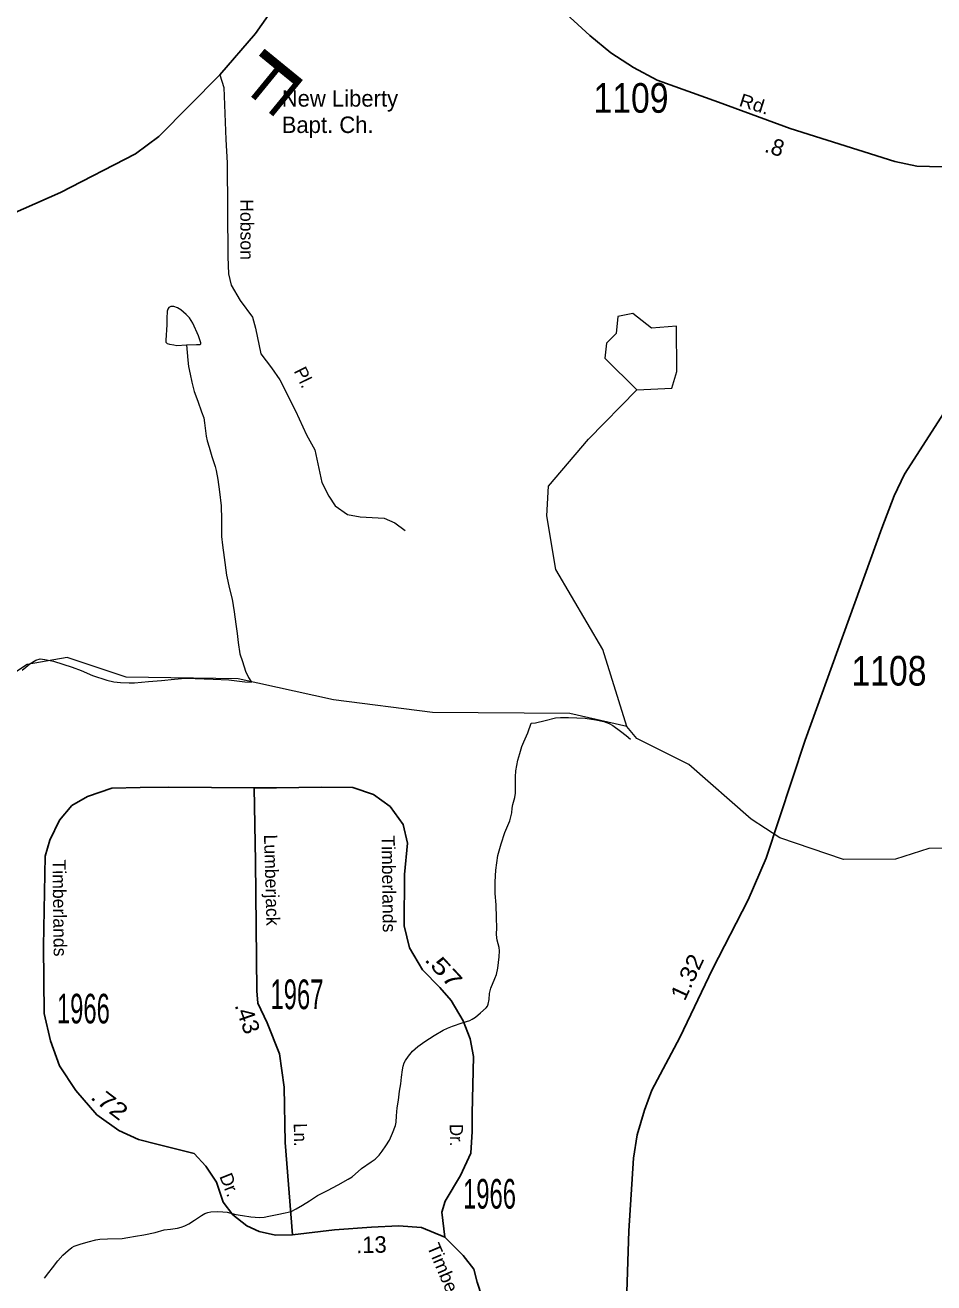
# Model space of a CAD drawing. Extents: x 649378 to 698944, y 229673 to 279958.
# Drawn here: x 663402 to 664780, y 253626 to 255535 of the extents above; entities that cross this region are included whole.
import ezdxf
from ezdxf.enums import TextEntityAlignment as Align

# ---------------------------------------------------------------- set-up
doc = ezdxf.new("R2010")
doc.units = 0
doc.header["$LTSCALE"] = 8
for name, color, linetype, lineweight in [('10', 7, 'Continuous', 40), ('11', 7, 'Continuous', 40), ('17', 7, 'Continuous', 40), ('22', 7, 'Continuous', 40), ('32', 7, 'Continuous', 25), ('35', 7, 'Continuous', 13), ('59', 7, 'Continuous', 13), ('60', 7, 'Continuous', 13), ('62', 7, 'Continuous', 13)]:
    doc.layers.add(name, color=color, linetype=linetype, lineweight=lineweight)
doc.layers.add('8', color=7, linetype='Continuous')

msp = doc.modelspace()

# ---------------------------------------------------------------- linework, layer by layer
at = {"layer": '32'}
for points in [[(663920.571, 255804.136), (663886.66, 255737.188), (663830.316, 255635.682), (663751.01, 255522.261), (663697.218, 255459.485), (663604.73, 255366.066), (663569.01, 255339.679), (663455.26, 255281.16), (663303.664, 255214.128)], [(664981.893, 255378.665), (664892.594, 255342.49), (664831.998, 255324.402), (664792.451, 255320.146), (664754.18, 255320.997), (664720.586, 255327.807), (664561.762, 255378.24), (664453.327, 255418.246), (664360.201, 255451.443), (664324.268, 255470.807), (664289.824, 255492.938), (664258.357, 255519.325), (664234.118, 255541.456), (664149.284, 255618.277), (664087.625, 255671.902), (664015.123, 255730.422), (663964.945, 255772.981), (663920.571, 255804.136)], [(664981.893, 255378.665), (664978.677, 255334.049), (664973.575, 255295.32), (664939.343, 255195.517), (664918.932, 255142.318), (664891.929, 255094.863), (664860.037, 255047.622), (664735.443, 254853.549), (664719.71, 254820.778), (664700.999, 254771.409), (664584.91, 254450.083), (664525.59, 254270.693), (664498.163, 254207.492), (664444.158, 254102.369), (664394.618, 253998.736), (664352.307, 253918.937), (664340.826, 253888.294), (664329.77, 253850.841), (664324.242, 253815.516), (664317.225, 253705.499), (664313.611, 253596.333), (664308.083, 253483.55), (664313.398, 253402.899)], [(663807.29, 253699.196), (663781.564, 253698.557), (663756.475, 253704.09), (663737.765, 253713.028), (663716.928, 253729.626), (663702.045, 253748.778), (663691.839, 253779.421), (663675.741, 253803.329), (663658.306, 253822.481), (663637.895, 253827.588), (663601.325, 253836.951), (663573.684, 253843.761), (663543.744, 253857.645), (663510.576, 253881.479), (663478.684, 253918.08), (663454.02, 253955.533), (663439.987, 253993.411), (663430.64, 254035.279), (663429.365, 254137.422), (663432.323, 254274.113), (663439.127, 254297.947), (663454.01, 254328.59), (663472.721, 254350.72), (663496.454, 254364.197), (663533.024, 254376.965), (663575.973, 254378.242), (663619.772, 254378.667), (663749.063, 254377.751)], [(664038.226, 253695.465), (664033.761, 253733.556), (664038.864, 253750.58), (664062.039, 253789.096), (664077.773, 253823.144), (664079.899, 253855.916), (664079.474, 253883.154), (664081.574, 253969.631), (664076.897, 253996.869), (664066.266, 254024.107), (664048.057, 254054.927), (664030.623, 254074.504), (664004.258, 254101.317), (663984.698, 254134.939), (663976.618, 254168.136), (663977.106, 254246.101), (663981.783, 254293.768), (663974.979, 254321.857), (663955.466, 254349.216), (663929.951, 254367.517), (663898.484, 254378.157), (663850.858, 254378.583), (663782.82, 254377.731), (663749.063, 254377.751)], [(663749.063, 254377.751), (663751.189, 254265.819), (663752.887, 254069.598), (663754.588, 254050.872), (663769.046, 254021.08), (663787.739, 253973.752), (663794.543, 253923.531), (663796.244, 253839.263), (663807.29, 253699.196)], [(663807.29, 253699.196), (663871.076, 253706.856), (663927.206, 253711.112), (663968.029, 253712.815), (664002.898, 253710.261), (664038.226, 253695.465)], [(664313.398, 253402.899), (664213.963, 253406.416), (664155.068, 253404.5), (664129.554, 253405.777), (664113.395, 253414.289), (664103.614, 253429.185), (664098.937, 253456.423), (664095.115, 253557.805), (664094.265, 253605.471), (664087.036, 253627.177), (664082.358, 253647.18), (664065.867, 253667.801), (664038.226, 253695.465)]]:
    msp.add_lwpolyline(points, dxfattribs=at)
at = {"layer": '35'}
msp.add_lwpolyline([(663697.218, 255459.485), (663702.909, 255440.247), (663706.311, 255361.511), (663708.011, 255326.187), (663709.284, 255183.169), (663710.134, 255157.633), (663713.961, 255140.183), (663727.961, 255117.067), (663746.671, 255091.957), (663750.923, 255074.933), (663759.428, 255036.204), (663775.587, 255014.924), (663787.814, 254996.838), (663811.627, 254949.596), (663828.636, 254913.42), (663840.876, 254890.715), (663845.553, 254869.435), (663851.932, 254840.92), (663862.137, 254820.066), (663871.918, 254805.596), (663890.628, 254792.402), (663909.764, 254788.997), (663946.334, 254786.869), (663962.493, 254779.634), (663978.226, 254768.143)], dxfattribs=at)
at = {"layer": '59'}
for points in [[(664314.278, 254470.716), (664278.028, 254587.467), (664206.402, 254708.921), (664192.965, 254790.203), (664195.402, 254835.156), (664256.09, 254906.907), (664329.215, 254981.361)], [(664314.278, 254470.716), (664227.716, 254490.512), (664019.528, 254491.808), (663869.59, 254510.917), (663724.777, 254542.9), (663554.715, 254545.415), (663465.402, 254575.243), (663404.777, 254564.507), (663280.715, 254482.084)], [(665523.154, 253997.8), (665505.154, 254010.159), (665385.967, 253983.627), (665312.217, 254001.141), (665215.279, 254123.142), (665161.653, 254150.251), (665006.778, 254167.453), (664981.216, 254179.968), (664914.778, 254250.343), (664840.966, 254285.859), (664772.403, 254285.281), (664721.778, 254269.327), (664642.841, 254268.952), (664546.216, 254301.935), (664502.966, 254329.826), (664408.466, 254412.779), (664329.528, 254452.42), (664314.278, 254470.716)]]:
    msp.add_lwpolyline(points, dxfattribs=at)
at = {"layer": '60'}
msp.add_lwpolyline([(664329.215, 254981.361), (664382.59, 254984.267), (664389.902, 255009.128), (664389.59, 255078.128), (664351.465, 255074.909), (664323.402, 255097.487), (664300.59, 255092.971), (664298.152, 255067.003), (664283.215, 255052.33), (664280.777, 255029.377)], close=True, dxfattribs=at)
at = {"layer": '62'}
msp.add_lwpolyline([(663646.25, 255049.75), (663661.5, 255050.422), (663667, 255050.469), (663668.25, 255051.078), (663668.25, 255052.906), (663664.5, 255063.25), (663655.875, 255082.703), (663650.938, 255090.594), (663646.062, 255096.047), (663638.062, 255102.703), (663632.562, 255105.735), (663627.062, 255108.125), (663622.812, 255108.11), (663619.75, 255106.266), (663617.938, 255103.812), (663617.375, 255100.766), (663616.812, 255089.781), (663616.875, 255080.047), (663615.188, 255056.875), (663615.188, 255053.812), (663617, 255052.016), (663620.688, 255050.812), (663627.375, 255049.625), (663631.625, 255049.031)], close=True, dxfattribs=at)
for points in [[(663646.25, 255049.75), (663647.562, 255038.156), (663648.25, 255026.594), (663649.562, 255016.844), (663652.062, 255005.281), (663654.5, 254993.11), (663658.25, 254979.11), (663663.812, 254964.516), (663669.438, 254948.094), (663672.5, 254938.969), (663673.812, 254931.672), (663675.062, 254919.485), (663676.312, 254910.969), (663677.562, 254904.25), (663680.688, 254894.516), (663685.062, 254880.547), (663690, 254865.312), (663691.25, 254859.235), (663693.75, 254845.235), (663696.312, 254826.969), (663698.875, 254805.656), (663699.625, 254784.922), (663699.688, 254769.094), (663699.75, 254758.735), (663701.062, 254745.953), (663703.562, 254727.078), (663707.375, 254700.266), (663711.75, 254679.578), (663715.562, 254663.75), (663718.688, 254644.875), (663721.188, 254625.985), (663723.062, 254611.985), (663725, 254597.985), (663727.562, 254580.938), (663731.25, 254569.375), (663736.188, 254554.781), (663740.562, 254545.047), (663744.875, 254537.766)], [(663397.375, 254555.922), (663402.812, 254560.812), (663408.938, 254565.735), (663418, 254571.281), (663424.688, 254573.125), (663431.375, 254572.547), (663444.875, 254569.578), (663472.938, 254560.61), (663486.938, 254555.812), (663504.062, 254547.985), (663525.438, 254540.797), (663536.375, 254538.422), (663546.25, 254537.25), (663559.625, 254536.719), (663567.5, 254536.766), (663588.812, 254538.719), (663608.312, 254540.641), (663628.438, 254542.594), (663644.312, 254543.906), (663659.562, 254543.375), (663686.938, 254542.297), (663710.75, 254541.235), (663735.125, 254538.328), (663744.875, 254537.766)], [(664169.375, 254475.562), (664175.5, 254476.203), (664190.625, 254479.938), (664205.875, 254483.688), (664213.812, 254484.344), (664226, 254484.422), (664251, 254483.328), (664267.438, 254480.985), (664279.625, 254478.016), (664287.562, 254475), (664293.062, 254472), (664304.75, 254463.516), (664313.312, 254456.875), (664320.062, 254451.422)], [(664116.812, 254180.297), (664116.062, 254199.797), (664114.75, 254217.469), (664114.688, 254235.141), (664115.75, 254252.812), (664118.688, 254274.766), (664123.438, 254292.469), (664129.438, 254309.578), (664136.688, 254327.281), (664139.688, 254339.485), (664140.188, 254346.812), (664141.438, 254352.297), (664144.375, 254362.688), (664145.625, 254369.391), (664145.562, 254377.922), (664145.438, 254394.36), (664146, 254403.5), (664147.188, 254411.453), (664148.938, 254419.375), (664151.938, 254429.766), (664154.938, 254440.125), (664157.938, 254447.453), (664164, 254460.906), (664169.375, 254475.562)], [(663431.25, 253633.438), (663437.875, 253642.016), (663443.375, 253649.344), (663451.188, 253659.75), (663459.062, 253668.312), (663467, 253675.688), (663472.375, 253679.969), (663476.062, 253681.828), (663485.188, 253684.922), (663497.312, 253688.656), (663508.875, 253691.766), (663515, 253692.422), (663526.562, 253693.078), (663549.125, 253693.828), (663557.625, 253695.078), (663569.25, 253696.985), (663581.938, 253699.485), (663599, 253702.625), (663612.438, 253706.969), (663622.188, 253707.641), (663633.062, 253709.531), (663638.562, 253710.781), (663644.062, 253712.656), (663650.188, 253715.719), (663658.625, 253721.266), (663669, 253728.625), (663674.5, 253731.703), (663678.688, 253732.953), (663683.562, 253734.188), (663693.875, 253734.86), (663701.812, 253734.297), (663707.938, 253733.719), (663721.438, 253730.141), (663731.188, 253728.36), (663743.938, 253726.61), (663757.375, 253725.469), (663764.062, 253726.125), (663771.375, 253727.375), (663784.125, 253729.891), (663796.312, 253732.391), (663805.438, 253734.875), (663812.75, 253738.578), (663822.438, 253744.125), (663832.812, 253750.891), (663844.938, 253758.86), (663860.062, 253766.281), (663876.562, 253774.891), (663891.688, 253783.516), (663897.812, 253787.188), (663911.75, 253800.078), (663926.312, 253809.922), (663932.438, 253814.203), (663938.438, 253820.344), (663943.312, 253826.453), (663948.688, 253834.422), (663954.125, 253842.969), (663959, 253853.375), (663963.188, 253864.969), (663964.312, 253870.469), (663964.938, 253879.61), (663966.062, 253891.797), (663967.812, 253903.375), (663969.562, 253917.422), (663971.375, 253928.391), (663972.5, 253938.75), (663974.25, 253949.75), (663974.875, 253955.235), (663976.688, 253960.11), (663978.438, 253963.797), (663983.312, 253970.516), (663989.312, 253977.875), (663997.25, 253985.219), (664008.125, 253992.594), (664022.125, 254001.812), (664035.5, 254009.812), (664042.125, 254012.906), (664050.062, 254015.985), (664064.688, 254020.938), (664076.188, 254024.672), (664079.875, 254026.516), (664084.75, 254029.594), (664092.562, 254036.328), (664101.125, 254043.703), (664102.938, 254046.141), (664104.062, 254049.188), (664105.312, 254056.531), (664105.812, 254065.672), (664107.062, 254069.328), (664108.25, 254073.594), (664114.312, 254088.266), (664116.688, 254094.36), (664118.438, 254104.141), (664120.75, 254121.203), (664121.312, 254130.344), (664120.688, 254135.219), (664117.562, 254146.172), (664116.938, 254149.828), (664116.375, 254155.297), (664116.875, 254165.062), (664116.812, 254180.297)]]:
    msp.add_lwpolyline(points, dxfattribs=at)

# ---------------------------------------------------------------- texts
at = {"layer": '10'}
for s, rotation, p in [('Hobson', 270.201, (663728.176, 255224.701)), ('Pl.', 295.981, (663815.546, 254996.221))]:
    msp.add_text(s, height=20, rotation=rotation, dxfattribs=at).set_placement(p, align=Align.CENTER)
at = {"layer": '11'}
for s, rotation, width, p in [('Rd.', 342.426, 1.1, (664504.931, 255405.738)), ('Ln.', 271.042, 0.95, (663809.422, 253850.756)), ('Dr.', 270.736, 0.95, (664045.882, 253850.424)), ('Timberlands', 292.89, 1.05, (664040.841, 253610.354))]:
    msp.add_text(s, height=20, rotation=rotation, dxfattribs=dict(at, width=width)).set_placement(p, align=Align.CENTER)
for s, rotation, p in [('Lumberjack', 271.601, (663765.873, 254237.314)), ('Timberlands', 270.752, (663943.233, 254231.701)), ('Timberlands', 270.752, (663444.127, 254195.093)), ('Dr.', 291.783, (663702.571, 253771.492))]:
    msp.add_text(s, height=20, rotation=rotation, dxfattribs=at).set_placement(p, align=Align.CENTER)
at = {"layer": '17'}
for s, rotation, p in [('.8', 342.426, (664534.915, 255338.762)), ('.13', 1.196, (663927.067, 253671.813))]:
    msp.add_text(s, height=25, rotation=rotation, dxfattribs=at).set_placement(p, align=Align.CENTER)
for s, rotation, width, p in [('.57', 312.847, 1.35, (664027.427, 254093.346)), ('1.32', 65.049, 1.1, (664417.067, 254085.16)), ('.43', 289.293, 1.05, (663727.205, 254024.564)), ('.72', 322.745, 1.25, (663522.433, 253888.831))]:
    msp.add_text(s, height=25, rotation=rotation, dxfattribs=dict(at, width=width)).set_placement(p, align=Align.CENTER)
at = {"layer": '22', "width": 1.45}
msp.add_text('F', height=75, rotation=230.731, dxfattribs=at).set_placement((663744.317, 255473.974), align=Align.CENTER)
at = {"layer": '22'}
for s, p in [('New Liberty', (663790.852, 255411.264)), ('Bapt. Ch.', (663790.852, 255371.264))]:
    msp.add_text(s, height=25, dxfattribs=at).set_placement(p)
at = {"layer": '8'}
for s, width, p in [('1109', 0.85, (664320.616, 255401.986)), ('1108', 0.85, (664711.853, 254532.7)), ('1967', 0.6, (663813.967, 254041.715)), ('1966', 0.6, (663490.063, 254020.044)), ('1966', 0.6, (664106.016, 253739.022))]:
    msp.add_text(s, height=45, dxfattribs=dict(at, width=width)).set_placement(p, align=Align.CENTER)

doc.saveas('drawing.dxf')
